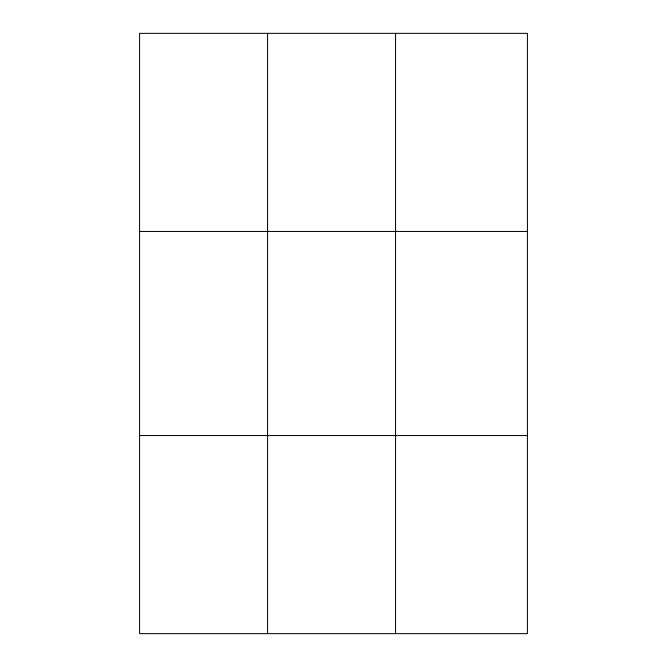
<?xml version="1.0" encoding="UTF-8"?>
<svg xmlns="http://www.w3.org/2000/svg" width="667" height="667" viewBox="0 0 667 667"><rect width="100%" height="100%" fill="white"/><g stroke="black" fill="none" stroke-linecap="round" stroke-linejoin="round"><path stroke-width="1" d="M267.567 33.35L267.567 633.65M395.556 33.35L395.556 633.65M527.414 435.551L527.414 633.65L139.586 633.65L139.586 33.35L527.414 33.35L527.414 435.551L139.586 435.551M139.586 231.449L527.414 231.449"/></g></svg>
